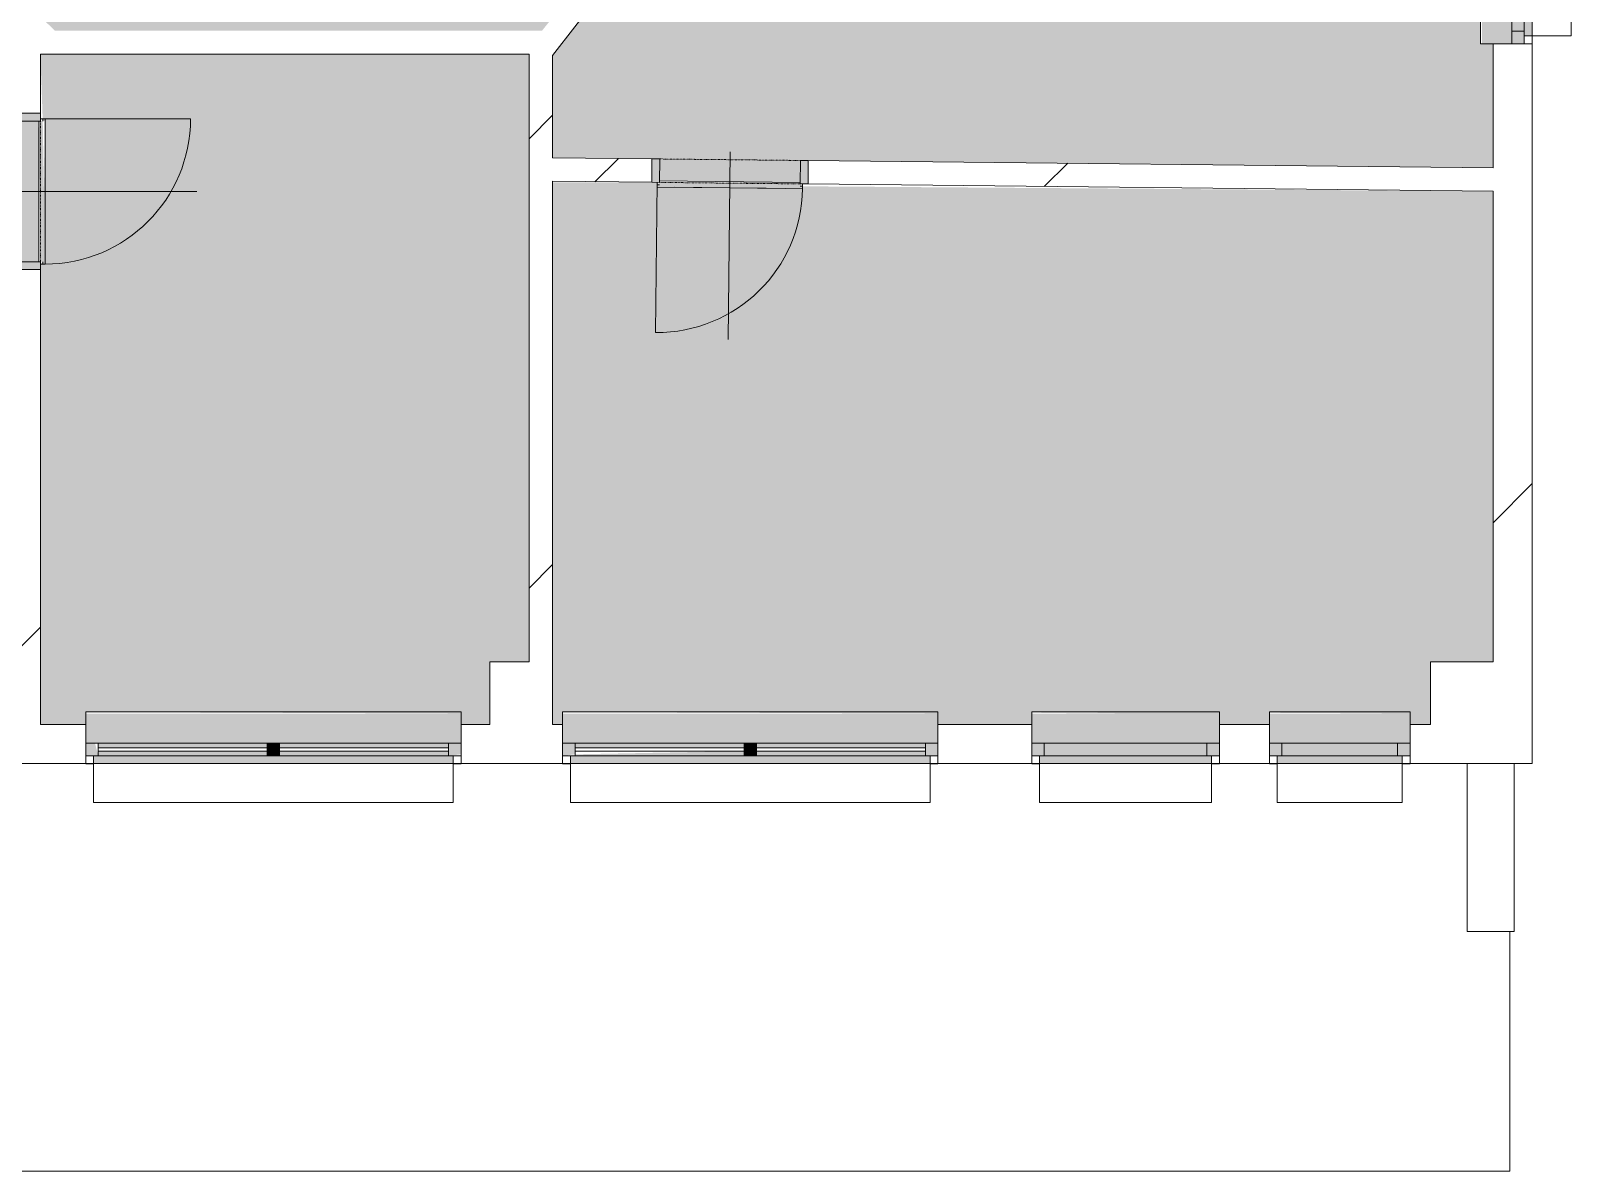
# Model space of a CAD drawing. Header units: millimetres. Extents: x 46521 to 262603, y -45352 to 20466.
# Drawn here: x 215441 to 225293, y -31577 to -24282 of the extents above; entities that cross this region are included whole.
import ezdxf

# ---------------------------------------------------------------- set-up
doc = ezdxf.new("R2010")
doc.units = ezdxf.units.MM
doc.linetypes.add('Čerchovaná se dvěma tečkami', pattern=[2.59, 1, -0.53, 0, -0.53, 0, -0.53])
for name, color, linetype, lineweight in [('A-DETL-THIN', 151, 'Continuous', 13), ('A-DOOR', 31, 'Continuous', 13), ('A-DOOR-FRAM', 31, 'Continuous', 9), ('A-FLOR', 192, 'Continuous', 13), ('A-GENM', 13, 'Continuous', 13), ('A-GLAZ', 151, 'Continuous', 13), ('A-WALL', 113, 'Continuous', 13), ('A-WALL-PATT', 111, 'Continuous', 9), ('Q-SPCQ', 91, 'Continuous', 13), ('S-COLS', 52, 'Continuous', 13)]:
    doc.layers.add(name, color=color, linetype=linetype, lineweight=lineweight)
pattern_1 = [(45, (128653, 0), (-7184.2, 7184.2), []), (45, (131527, -3e-12), (-7184.2, 7184.2), []), (45, (137274, -7e-12), (-4310.5, 10057.9), [4064, -2032, 67.06, -1964.94])]
pattern_2 = [(45, (128653, 0), (-7184.2, 7184.2), []), (45, (131527, 0), (-7184.2, 7184.2), []), (45, (137274, 0), (-4310.5, 10057.9), [4064, -2032, 67.06, -1964.94])]

# ---------------------------------------------------------------- blocks, each defined once
blk = doc.blocks.new('OKNO_1k_nadsvetlik - OKNO_1k_nadsvetlik_1500x1800-1969463-Mapka _ závislý 15')
at = {"layer": 'A-GLAZ', "lineweight": 9}
h = blk.add_hatch(color=256, dxfattribs=at)
h.paths.add_polyline_path([(-750, 5), (-750, -75), (-670, -75), (-670, 5)])
h.paths.add_polyline_path([(670, -75), (750, -75), (750, 5), (670, 5)])
blk.add_hatch(color=256, dxfattribs=at).paths.add_polyline_path([(670, 5), (-670, 5), (-670, -75), (670, -75)])
for p, q in [((-750, 5), (-670, 5)), ((670, 5), (-670, 5)), ((-670, 5), (-670, -75)), ((670, 5), (750, 5)), ((670, -75), (670, 5)), ((-750, -75), (-700, -75)), ((-670, -75), (-750, -75)), ((-700, -75), (-700, -125)), ((-670, -75), (670, -75)), ((750, -75), (670, -75)), ((700, -75), (750, -75)), ((700, -125), (700, -75)), ((-700, -126), (-750, -126)), ((750, -126), (700, -126))]:
    blk.add_line(p, q, dxfattribs=at)
blk = doc.blocks.new('parapet s nosem_vnitní - parapet s nosem_vnitní-1280316-Mapka _ závislý 15')
at = {"layer": 'A-GENM', "lineweight": 9}
for points in [[(-750, 197.1), (-750, 190), (-750, 198.7)], [(-750, 190), (-750, 0), (750, 0), (750, 190)]]:
    blk.add_hatch(color=151, dxfattribs=at).paths.add_polyline_path(points)
for p, q in [((750, 200), (-750, 200)), ((-750, 200), (-750, 190)), ((750, 200), (-750, 200)), ((750, 190), (750, 200)), ((-750, 120), (-750, 190)), ((750, 190), (750, 120))]:
    blk.add_line(p, q, dxfattribs=at)
blk = doc.blocks.new('parapet_ext - parapet_ext-1802102-Mapka _ závislý 15')
at = {"layer": 'Q-SPCQ', "lineweight": 9}
blk.add_hatch(color=151, dxfattribs=at).paths.add_polyline_path([(-700, 0), (-700, -50), (700, -50), (700, 0), (-670, 0)])
for p, q in [((-700, -300), (-700, -51)), ((700, -51), (700, -300)), ((700, -300), (-700, -300))]:
    blk.add_line(p, q, dxfattribs=at)
blk = doc.blocks.new('OKNO_2k_nadsvetlik - OKNO_2k_nadsvetlik 2400 x 1850-1972488-Mapka _ závislý 15')
at = {"layer": 'A-GLAZ', "lineweight": 9}
h = blk.add_hatch(color=256, dxfattribs=at)
h.paths.add_polyline_path([(1140.8, 75), (1120, 75), (1140.8, -5), (1200, -5), (1200, 75)])
h.paths.add_polyline_path([(-1120, 75), (-1200, 65.8), (-1200, -5), (-1120, -5), (-1120, 65.8)])
h = blk.add_hatch(color=256, dxfattribs=at)
h.paths.add_polyline_path([(1120, 75), (40, 75), (40, 45), (1120, 45)])
h.paths.add_polyline_path([(-1120, 75), (-1120, 45), (-40, 45), (-40, 75), (-913.2, 75)])
h.paths.add_polyline_path([(-1120, 25), (-1120, -5), (-40, -5), (-40, 25), (-913.2, 25)])
h.paths.add_polyline_path([(40, 25), (40, -5), (1120, -5), (1120, 25)])
blk.add_hatch(color=256, dxfattribs=at).paths.add_polyline_path([(-40, -5), (40, -5), (40, 75), (-40, 75)])
for p, q in [((-1150, 126), (-1200, 126)), ((-1150, 75), (-1150, 125)), ((1200, 126), (1150, 126)), ((1150, 125), (1150, 75)), ((-1200, 75), (-1150, 75)), ((-1120, 75), (-1200, 75)), ((-1120, -5), (-1120, 75)), ((-40, 75), (-1120, 75)), ((-40, 45), (-1120, 45)), ((-1120, 45), (-1120, 25)), ((-1120, 25), (-40, 25)), ((40, 75), (-40, 75)), ((-40, 75), (-40, -5)), ((-40, 25), (-40, 45)), ((1120, 75), (40, 75)), ((40, -5), (40, 75)), ((1120, 45), (40, 45)), ((40, 45), (40, 25)), ((40, 25), (1120, 25)), ((1200, 75), (1120, 75)), ((1120, 75), (1120, -5)), ((1120, 25), (1120, 45)), ((1150, 75), (1200, 75)), ((-1200, -5), (-1120, -5)), ((-1120, -5), (-40, -5)), ((-40, -5), (40, -5)), ((40, -5), (1120, -5)), ((1120, -5), (1200, -5))]:
    blk.add_line(p, q, dxfattribs=at)
blk = doc.blocks.new('parapet s nosem_vnitní - parapet s nosem_vnitní-V103-Mapka _ závislý 15')
at = {"layer": 'A-GENM', "lineweight": 9}
blk.add_hatch(color=151, dxfattribs=at).paths.add_polyline_path([(40, 0), (-1200, 0), (-1200, -190), (1200, -190), (1200, 0), (294.8, 0)])
for p, q in [((-1200, -190), (-1200, -120)), ((-1200, -190), (-1200, -200)), ((1200, -120), (1200, -190)), ((1200, -200), (1200, -190)), ((-1200, -200), (1200, -200)), ((-1200, -200), (1200, -200))]:
    blk.add_line(p, q, dxfattribs=at)
blk = doc.blocks.new('parapet_ext - parapet_ext-1801991-Mapka _ závislý 15')
at = {"layer": 'Q-SPCQ', "lineweight": 9}
blk.add_hatch(color=151, dxfattribs=at).paths.add_polyline_path([(-1150, 50), (-1150, 0), (1150, 0), (1150, 50), (-1120, 50)])
for p, q in [((-1150, 51), (-1150, 300)), ((-1150, 300), (1150, 300)), ((1150, 300), (1150, 51))]:
    blk.add_line(p, q, dxfattribs=at)
blk = doc.blocks.new('OKNO_2k_nadsvetlik - OKNO_2k_nadsvetlik 2400 x 1850-V104-Mapka _ závislý 15')
at = {"layer": 'A-GLAZ', "lineweight": 9}
h = blk.add_hatch(color=256, dxfattribs=at)
h.paths.add_polyline_path([(-1120, 75), (-1200, 75), (-1200, -5), (-1120, -5)])
h.paths.add_polyline_path([(1200, 75), (1120, 65.8), (1120, -5), (1200, -5), (1200, 65.8)])
h = blk.add_hatch(color=256, dxfattribs=at)
h.paths.add_polyline_path([(40, 75), (40, 45), (1120, 65.8), (1109.8, 75), (82.7, 75)])
h.paths.add_polyline_path([(-40, 75), (-1120, 75), (-1120, 45), (-40, 45)])
h.paths.add_polyline_path([(1120, 25), (40, 25), (40, -5), (1120, -5)])
h.paths.add_polyline_path([(-1120, 25), (-1120, -5), (-40, -5), (-40, 25)])
blk.add_hatch(color=256, dxfattribs=at).paths.add_polyline_path([(-40, -5), (40, -5), (40, 75), (-40, 75)])
for p, q in [((-1150, 126), (-1200, 126)), ((-1150, 75), (-1150, 125)), ((1200, 126), (1150, 126)), ((1150, 125), (1150, 75)), ((-1200, 75), (-1150, 75)), ((-1120, 75), (-1200, 75)), ((-1120, -5), (-1120, 75)), ((-40, 75), (-1120, 75)), ((-40, 45), (-1120, 45)), ((-1120, 45), (-1120, 25)), ((-1120, 25), (-40, 25)), ((40, 75), (-40, 75)), ((-40, 75), (-40, -5)), ((-40, 25), (-40, 45)), ((1120, 75), (40, 75)), ((40, -5), (40, 75)), ((1120, 45), (40, 45)), ((40, 45), (40, 25)), ((40, 25), (1120, 25)), ((1200, 75), (1120, 75)), ((1120, 75), (1120, -5)), ((1120, 25), (1120, 45)), ((1150, 75), (1200, 75)), ((-1200, -5), (-1120, -5)), ((-1120, -5), (-40, -5)), ((-40, -5), (40, -5)), ((40, -5), (1120, -5)), ((1120, -5), (1200, -5))]:
    blk.add_line(p, q, dxfattribs=at)
blk = doc.blocks.new('OKNO_1k_nadsvetlik - OKNO_1k_nadsvetlik_900 x 1850-1969447-Mapka _ závislý 15')
at = {"layer": 'A-GLAZ', "lineweight": 9}
h = blk.add_hatch(color=256, dxfattribs=at)
h.paths.add_polyline_path([(450, 75), (370, 75), (370, -5), (450, -5)])
h.paths.add_polyline_path([(-450, 75), (-450, -5), (-370, -5), (-370, 75)])
blk.add_hatch(color=256, dxfattribs=at).paths.add_polyline_path([(-370, 75), (-370, -5), (370, -5), (370, 75), (-255.3, 75)])
for p, q in [((-400, 126), (-450, 126)), ((-400, 75), (-400, 125)), ((450, 126), (400, 126)), ((400, 125), (400, 75)), ((-450, 75), (-400, 75)), ((-370, 75), (-450, 75)), ((370, 75), (-370, 75)), ((-370, 75), (-370, -5)), ((450, 75), (370, 75)), ((370, -5), (370, 75)), ((400, 75), (450, 75)), ((-450, -5), (-370, -5)), ((-370, -5), (370, -5)), ((370, -5), (450, -5))]:
    blk.add_line(p, q, dxfattribs=at)
blk = doc.blocks.new('parapet s nosem_vnitní - parapet s nosem_vnitní-V105-Mapka _ závislý 15')
at = {"layer": 'A-GENM', "lineweight": 9}
for points in [[(-255.3, 0), (-450, 0), (-450, -190), (450, -190), (450, 0), (370, 0)], [(-450, -190), (-450, -195), (-255.3, -190)]]:
    blk.add_hatch(color=151, dxfattribs=at).paths.add_polyline_path(points)
for p, q in [((-450, -190), (-450, -120)), ((-450, -190), (-450, -200)), ((450, -120), (450, -190)), ((450, -200), (450, -190)), ((-450, -200), (450, -200)), ((-450, -200), (450, -200))]:
    blk.add_line(p, q, dxfattribs=at)
blk = doc.blocks.new('parapet_ext - parapet_ext-V106-Mapka _ závislý 15')
at = {"layer": 'Q-SPCQ', "lineweight": 9}
blk.add_hatch(color=151, dxfattribs=at).paths.add_polyline_path([(-370, 50), (-400, 50), (-400, 0), (400, 0), (400, 50), (-255.3, 50)])
for p, q in [((-400, 51), (-400, 300)), ((-400, 300), (400, 300)), ((400, 300), (400, 51))]:
    blk.add_line(p, q, dxfattribs=at)
blk = doc.blocks.new('OKNO_1k_nadsvetlik - OKNO_1k_nadsvetlik_1200 x 1850-V107-Mapka _ závislý 15')
at = {"layer": 'A-GLAZ', "lineweight": 9}
h = blk.add_hatch(color=256, dxfattribs=at)
h.paths.add_polyline_path([(520, 75), (520, -5), (600, -5), (600, 75)])
h.paths.add_polyline_path([(-600, 75), (-600, -5), (-520, -5), (-520, 75)])
blk.add_hatch(color=256, dxfattribs=at).paths.add_polyline_path([(-520, 75), (-520, -5), (520, -5), (520, 75), (428.7, 75)])
for p, q in [((-550, 126), (-600, 126)), ((-550, 75), (-550, 125)), ((600, 126), (550, 126)), ((550, 125), (550, 75)), ((-600, 75), (-550, 75)), ((-520, 75), (-600, 75)), ((520, 75), (-520, 75)), ((-520, 75), (-520, -5)), ((600, 75), (520, 75)), ((520, -5), (520, 75)), ((550, 75), (600, 75)), ((-600, -5), (-520, -5)), ((-520, -5), (520, -5)), ((520, -5), (600, -5))]:
    blk.add_line(p, q, dxfattribs=at)
blk = doc.blocks.new('parapet s nosem_vnitní - parapet s nosem_vnitní-V108-Mapka _ závislý 15')
at = {"layer": 'A-GENM', "lineweight": 9}
for points in [[(600, 0), (-600, 0), (-600, -190), (600, -190), (600, -120)], [(-600, -190), (-600, -197.1), (428.7, -190)]]:
    blk.add_hatch(color=151, dxfattribs=at).paths.add_polyline_path(points)
for p, q in [((-600, -190), (-600, -120)), ((-600, -190), (-600, -200)), ((600, -120), (600, -190)), ((600, -200), (600, -190)), ((-600, -200), (600, -200)), ((-600, -200), (600, -200))]:
    blk.add_line(p, q, dxfattribs=at)
blk = doc.blocks.new('parapet_ext - parapet_ext-V102-Mapka _ závislý 15')
at = {"layer": 'Q-SPCQ', "lineweight": 9}
blk.add_hatch(color=151, dxfattribs=at).paths.add_polyline_path([(-520, 50), (-550, 50), (-550, 0), (550, 0), (550, 50), (-183.1, 50)])
for p, q in [((-550, 51), (-550, 300)), ((-550, 300), (550, 300)), ((550, 300), (550, 51))]:
    blk.add_line(p, q, dxfattribs=at)
blk = doc.blocks.new('DVERE_1k_oblozka - DD03_01_900x1970_koupelna-V136-Mapka _ závislý 15')
at = {"layer": 'A-DOOR', "lineweight": 9}
h = blk.add_hatch(color=151, dxfattribs=at)
h.paths.add_polyline_path([(500, -72.1), (500, 77.9), (450, 77.9), (450, -72.1)])
h.paths.add_polyline_path([(-450, -72.1), (-450, 77.9), (-500, 77.9), (-500, -72.1)])
blk.add_hatch(color=151, dxfattribs=at).paths.add_polyline_path([(465, -102.1), (449.9, -62.2), (-450, -72.1), (-465, -102.1)])
for p, q in [((0, 127.9), (0, -1072.1)), ((-500, 77.9), (-450, 77.9)), ((-500, -72.1), (-500, 77.9)), ((-450, 77.9), (-450, -72.1)), ((450, 77.9), (500, 77.9)), ((450, -72.1), (450, 77.9)), ((500, 77.9), (500, -72.1)), ((-450, -72.1), (-500, -72.1)), ((-465, -72.1), (-465, -1032.1)), ((-465, -87.1), (-450, -87.1)), ((-465, -102.1), (-465, -87.1)), ((-450, -87.1), (-465, -87.1)), ((-450, -62.1), (450, -62.1)), ((500, -72.1), (450, -72.1)), ((450, -87.1), (465, -87.1)), ((465, -102.1), (465, -72.1)), ((465, -87.1), (465, -102.1)), ((465, -102.1), (465, -87.1)), ((465, -102.1), (-465, -102.1)), ((355, -102.1), (-355, -102.1))]:
    blk.add_line(p, q, dxfattribs=at)
at = {"layer": 'A-DOOR', "linetype": 'Čerchovaná se dvěma tečkami', "lineweight": 9}
for p, q in [((-450, 77.9), (450, 77.9)), ((-450, -72.1), (450, -72.1))]:
    blk.add_line(p, q, dxfattribs=at)
at = {"layer": 'A-DOOR', "lineweight": 9}
blk.add_arc((-465, -102.1), 930, 270, 0, dxfattribs=at)
at = {"layer": 'A-DOOR-FRAM'}
for p, q in [((-500, 77.9), (-450, 77.9)), ((-450, 77.9), (-450, -72.1)), ((450, -72.1), (450, 77.9)), ((500, 77.9), (450, 77.9)), ((-450, -72.1), (-500, -72.1)), ((450, -72.1), (500, -72.1))]:
    blk.add_line(p, q, dxfattribs=at)
blk = doc.blocks.new('DVERE_1k_oblozka - DD03_01_900x1970_koupelna-V137-Mapka _ závislý 15')
at = {"layer": 'A-DOOR', "lineweight": 9}
blk.add_hatch(color=151, dxfattribs=at).paths.add_polyline_path([(465, 102.1), (-450, 87.1), (-450, 62.1), (450, 72.1), (450, 87.1)])
h = blk.add_hatch(color=151, dxfattribs=at)
h.paths.add_polyline_path([(500, -77.9), (500, 72.1), (450, 72.1), (450, -77.9)])
h.paths.add_polyline_path([(-450, 72.1), (-500, 72.1), (-500, -77.9), (-450, -77.9)])
for p, q in [((-465, 72.1), (-465, 1032.1)), ((0, -127.9), (0, 1072.1)), ((465, 102.1), (-465, 102.1)), ((-465, 102.1), (-465, 87.1)), ((355, 102.1), (-355, 102.1)), ((465, 87.1), (465, 102.1)), ((465, 102.1), (465, 72.1)), ((-450, 72.1), (-500, 72.1)), ((-500, 72.1), (-500, -77.9)), ((-465, 87.1), (-450, 87.1)), ((-450, -77.9), (-450, 72.1)), ((-450, 62.1), (450, 62.1)), ((450, 87.1), (465, 87.1)), ((500, 72.1), (450, 72.1)), ((450, 72.1), (450, -77.9)), ((500, -77.9), (500, 72.1)), ((-500, -77.9), (-450, -77.9)), ((450, -77.9), (500, -77.9))]:
    blk.add_line(p, q, dxfattribs=at)
at = {"layer": 'A-DOOR', "linetype": 'Čerchovaná se dvěma tečkami', "lineweight": 9}
for p, q in [((-450, 72.1), (450, 72.1)), ((-450, -77.9), (450, -77.9))]:
    blk.add_line(p, q, dxfattribs=at)
at = {"layer": 'A-DOOR', "lineweight": 9}
blk.add_arc((-465, 102.1), 930, 360, 90, dxfattribs=at)
at = {"layer": 'A-DOOR-FRAM'}
for p, q in [((-450, 72.1), (-500, 72.1)), ((-450, -77.9), (-450, 72.1)), ((450, 72.1), (450, -77.9)), ((450, 72.1), (500, 72.1)), ((-500, -77.9), (-450, -77.9)), ((500, -77.9), (450, -77.9))]:
    blk.add_line(p, q, dxfattribs=at)

msp = doc.modelspace()

# ---------------------------------------------------------------- hatches: boundary and pattern name
at = {"layer": 'A-FLOR'}
h = msp.add_hatch(color=151, dxfattribs=at)
h.paths.add_polyline_path([(199083, -30076.6), (199083, -29899.5), (200283, -29906.6), (200283, -30076.6), (200392.8, -30076.6), (200392.8, -29535.6), (200792.8, -29535.6), (200792.8, -24894.3), (200002.8, -24909.3), (200000.6, -24924.3), (199202.8, -24909.3), (199187.8, -24894.3), (198592.8, -24894.3), (198592.8, -30076.6)])
h.paths.add_polyline_path([(191517.8, -30046.6), (191517.9, -30046.6), (191517.8, -25176.6), (191282.8, -25191.6), (191282.8, -25206.6), (190382.8, -25191.6), (190367.8, -25176.6), (190332.8, -25176.6), (190320.2, -25176.6), (188504.1, -26629.6), (188543.7, -30046.6), (188902.8, -30046.6), (188902.8, -29896.9), (191302.8, -29906.6), (191302.8, -30046.6)])
h.paths.add_polyline_path([(182902.8, -30046.6), (182902.8, -29901.6), (183802.8, -29906.6), (183802.8, -30046.6), (184102.8, -30046.6), (184102.8, -29899.5), (185302.8, -29906.6), (185302.8, -30046.6), (185603.7, -30046.6), (185603.7, -23684), (184886.2, -23708.3), (184881, -23718.2), (183981, -23703.2), (183980.9, -23693.3), (182814.6, -23700), (182814.6, -23970), (182394.6, -23970), (182394.6, -24139.3), (182473.2, -24139.3), (182464.6, -25639.3), (182394.6, -25639.3), (182394.6, -29535.6), (182794.6, -29535.6), (182813.2, -30046.6)])
h.paths.add_polyline_path([(191902.8, -30046.6), (191902.8, -29896.9), (194302.8, -29906.6), (194302.8, -30046.6), (194647.5, -30045.5), (194647.5, -26754.6), (192910.4, -25176.6), (192812.8, -25191.6), (192812.8, -25206.6), (191912.8, -25191.6), (191897.8, -25176.6), (191681.3, -25176.6), (191681.3, -30046.6)])
h.paths.add_polyline_path([(185902.8, -30046.6), (185902.8, -29896.9), (188302.8, -29906.6), (188302.8, -30046.6), (188393.4, -30046.6), (188353.3, -26558.1), (190142.3, -25126.8), (189944.1, -24954.6), (189923.5, -24943.5), (189319.5, -24295.7), (189319.1, -24274.5), (188731.6, -23666.1), (185753.7, -23699.3), (185753.7, -30046.6)])
h.paths.add_polyline_path([(194797.5, -30046.6), (194892.8, -30045.5), (194892.8, -29846.9), (198492.8, -29846.9), (198492.8, -23686.6), (194413, -23686.6), (193861.1, -24289.8), (193851.1, -24311.6), (193224.5, -24936.1), (193205, -24937.4), (193061.3, -25101.6), (194797.5, -26688.5), (194797.5, -30045.5)])
h.paths.add_polyline_path([(224262.8, -28719.3), (224392.8, -28719.3), (224392.8, -28319.3), (224792.8, -28319.3), (224792.8, -25308.2), (220362.3, -25276.5), (220376.8, -25291.4), (219462, -25266.7), (219446.9, -25251.5), (218777.8, -25251.7), (218777.8, -28719.3), (218842.8, -28719.3), (218842.8, -28639.6), (221242.8, -28649.3), (221242.8, -28719.3), (221842.8, -28719.3), (221842.8, -28642.2), (223042.8, -28649.3), (223042.8, -28719.3), (223362.8, -28719.3), (223362.8, -28644.3), (224262.8, -28649.3)])
h.paths.add_polyline_path([(208577.8, -22429.3), (208552.8, -22429.3), (208552.8, -21979.3), (208972.8, -21979.3), (208972.8, -22284.3), (209357.8, -22269.3), (209357.8, -22254.3), (210157.8, -22269.3), (210172.8, -22284.3), (211203.1, -22269.3), (211203.1, -22254.3), (212003.1, -22269.3), (212018.1, -22284.3), (212783.1, -22284.3), (212783.1, -22534.3), (213798, -22556.9), (214005.4, -22735.1), (214027.1, -22735.1), (214655, -23358), (214655, -23378.8), (215596.6, -24281.8), (218710.5, -24281.8), (219494.9, -23303), (219605.5, -23360.3), (220122.4, -22668.2), (220034.1, -22582.1), (220185, -22354.9), (220191.7, -21754.2), (220281.7, -21754.2), (220281.7, -20955.1), (220200.6, -20954.2), (220201.1, -20379.5), (220167.4, -20379.1), (220167.4, -19225.7), (220142.4, -19225.7), (220142.4, -19175.3), (220067.6, -19175.3), (220052.6, -18955.3), (220037.6, -18955.3), (220052.6, -18355.3), (220067.6, -18340.3), (220067.6, -17238.3), (217119, -17238.3), (217118.6, -17408.3), (216093, -17408.3), (216093, -17535.4), (214893, -17528.3), (214893, -17408.3), (214654.7, -17408.3), (214679.5, -20310.9), (213892.9, -20303.3), (213892.9, -20200.9), (213092.9, -20200.9), (213092.9, -20310.9), (209689.9, -20332), (208443, -20358), (208443, -20188), (208253, -20188), (208253, -20098), (207453, -20098), (207453, -20188), (206413, -20188), (206413, -18222.8), (206280, -18222.8), (206280, -17238.3), (204028.4, -17238.3), (204043.4, -17851.9), (204058.4, -17851.9), (204043.4, -18651.9), (204028.4, -18666.9), (204043.4, -19775.4), (204058.4, -19775.4), (204043.4, -20375.4), (204028.4, -20390.4), (204028.4, -20656.9), (201925.6, -20656.9), (201925.6, -20280.9), (201776.7, -20295.9), (201776.7, -20310.9), (201176.7, -20295.9), (201161.7, -20280.9), (200762.6, -20280.9), (200762.6, -21508.2), (200116.5, -21529.8), (200109.9, -21538.2), (199509.9, -21523.2), (199494.9, -21508.2), (197786.5, -21529.8), (197794.9, -21538.2), (197179.9, -21523.2), (197164.9, -21508.2), (197029.9, -21529.8), (197029.9, -21748.2), (196166.1, -21748.2), (196166.1, -21658.2), (195266.1, -21658.2), (195266.1, -21748.2), (192076, -21748.2), (190453.7, -20300.6), (190453.7, -18728.2), (190180.6, -18728.2), (190180.6, -18805.2), (188980.6, -18798.2), (188980.6, -18728.2), (188903.7, -18728.2), (188903.7, -20625.8), (188813.7, -20625.8), (188813.7, -21425.8), (188903.7, -21425.8), (188903.7, -21715.8), (183983.7, -21715.8), (183980.9, -22135.8), (182394.6, -22135.8), (182394.6, -22265.8), (182154.6, -22265.8), (182165.6, -23165.8), (182394.6, -23165.8), (182400.6, -23552.4), (183980.1, -23543.6), (183983.7, -23683.3), (184880.8, -23678.2), (184881, -23538.2), (186775.3, -23527.3), (186775.3, -23362.9), (186999.3, -23361.6), (187000.4, -23526), (188794.9, -23515.7), (190254, -25026.6), (192921, -25015.6), (194349.3, -23536.6), (198292.8, -23536.6), (198292.8, -23166.6), (198592.8, -23166.6), (198592.8, -24794.3), (200792.8, -24794.3), (200792.8, -23937.5), (200393.1, -23937.5), (200393.1, -23527.5), (201990.3, -23527.4), (201990.3, -22376.5), (205630.3, -22376.5), (205630.7, -21816.5), (206690.3, -21816.5), (206683.5, -23436.6), (206251.5, -23436.6), (206251.5, -23536.6), (207163.6, -23553.1), (207163.6, -23643), (207962.2, -23643), (207963.5, -23566.6), (208577.8, -23566.6), (208577.8, -22434.3)])
h.paths.add_polyline_path([(212377.8, -28719.3), (212377.8, -28319.3), (212777.8, -28342.4), (212777.8, -28719.3), (212892.8, -28719.3), (212892.8, -28639.6), (215292.8, -28649.3), (215292.8, -28719.3), (215352.8, -28719.3), (215352.8, -25759.3), (215492.8, -25759.3), (215488.2, -24859.3), (215352.8, -24859.3), (215352.8, -24281.8), (215379.9, -24281.8), (214540.8, -23477.1), (214628.8, -23367.5), (213988.1, -22753.1), (213891.2, -22854.1), (213714.1, -22684.3), (212383.1, -22684.3), (212383.1, -22434.3), (212003.1, -22434.3), (212003.1, -22294.3), (211203.1, -22294.3), (211203.1, -22434.3), (210157.8, -22434.3), (210157.8, -22294.3), (209357.8, -22294.3), (209357.8, -22434.3), (208677.8, -22434.3), (208677.8, -28589.6), (212252.8, -28599.3), (212252.8, -28719.3)])
h.paths.add_polyline_path([(218192.8, -28719.3), (218377.8, -28719.3), (218377.8, -28319.3), (218627.8, -28319.3), (218627.8, -24431.8), (215502.8, -24431.8), (215517.8, -24859.3), (215532.8, -24859.3), (215517.8, -25759.3), (215502.8, -25774.3), (215502.8, -28719.3), (215792.8, -28719.3), (215792.8, -28639.6), (218192.8, -28649.3)])
h.paths.add_polyline_path([(206852.8, -28719.3), (206852.8, -28642.2), (208052.8, -28649.3), (208052.8, -28719.3), (208577.8, -28719.3), (208577.8, -23677.1), (207961.9, -23682.1), (207976.3, -23696.9), (207161.6, -23668), (207146.4, -23652.8), (206781.5, -23652.2), (206781.5, -23956.6), (206353.3, -23956.6), (206342.8, -26071.5), (206342.8, -28319.3), (206742.8, -28342.4), (206742.8, -28719.3)])
h.paths.add_polyline_path([(220362.3, -25251.2), (220363.7, -25111.2), (224792.8, -25158.2), (224792.8, -24364.3), (224714.2, -24364.3), (224722.8, -22864.3), (224792.8, -22864.3), (224792.8, -22472.9), (220349.9, -22420.6), (220174.8, -22682.2), (220176.9, -22691.6), (219599.4, -23401.6), (219583.2, -23405.3), (218777.8, -24439.5), (218777.8, -25094.4), (219463.8, -25101.7), (219463.8, -25241.7), (220362.2, -25251.2)])
h.paths.add_polyline_path([(201052.8, -25069.3), (201052.8, -24889.3), (206242.8, -24889.3), (206240.7, -23646.6), (200893.1, -23646.6), (200893.1, -24889.3), (201043.1, -24894.3), (201050, -25019.3)])
h.paths.add_polyline_path([(218710.5, -22689.3), (218392.8, -22689.3), (218392.8, -22289.3), (218792.8, -22289.3), (218777.8, -22689.3)])
h.paths.add_polyline_path([(220349.9, -22420.6), (220349.6, -22388.8), (220336.8, -22401)])
h.paths.add_polyline_path([(224792.8, -22322.9), (224792.8, -20426.5), (223275.7, -20479.4), (220306.2, -20443), (220321.5, -20949.7), (220330.5, -20955.5), (220306.7, -21755.5), (220291.5, -21770.6), (220291.1, -22269.9), (224377.5, -22318)])
h.paths.add_polyline_path([(196929.9, -21648.2), (196929.9, -18728.2), (196150.6, -18728.2), (196150.6, -18805.2), (194950.6, -18798.2), (194950.6, -18728.2), (194789.9, -18728.2), (194789.9, -19128.2), (194389.9, -19128.2), (194389.9, -18728.2), (194050.6, -18728.2), (194050.6, -18805.2), (192850.6, -18798.2), (192850.6, -18728.2), (191950.6, -18728.2), (191950.6, -18805.2), (190750.6, -18798.2), (190750.6, -18728.2), (190603.7, -18728.2), (190603.7, -20233.4), (192133.2, -21598.2), (194921.1, -21618.2), (194921.1, -21648.2), (195266.1, -21633.2), (195266.1, -21618.2), (196166.1, -21633.2), (196181.1, -21648.2), (196216.1, -21648.2)])
h.paths.add_polyline_path([(187103.7, -21565.8), (188803.7, -21565.4), (188788.7, -21425.8), (188773.7, -21425.8), (188788.7, -20625.8), (188803.7, -20610.8), (188803.7, -18728.2), (187103.7, -18728.2), (187103.7, -20311.1), (187128.7, -20311.1), (187128.7, -20411.9), (187103.7, -20411.9), (187103.7, -21565.4)])
h.paths.add_polyline_path([(197779.9, -21498.2), (197794.9, -21408.2), (198579.9, -21408.2), (198579.9, -19988.2), (197779.9, -20003.2), (197779.9, -20018.2), (197179.9, -20003.2), (197164.9, -19988.2), (197029.9, -20003.2), (197029.9, -21408.2), (197179.9, -21408.2), (197179.9, -21498.2), (197365.7, -21498.2)])
h.paths.add_polyline_path([(199509.9, -21498.2), (200109.9, -21498.2), (200109.9, -21408.2), (200254.9, -21408.2), (200242.4, -19988.2), (200109.9, -20003.2), (200109.9, -20018.2), (199509.9, -20003.2), (199494.9, -19988.2), (198679.9, -19988.2), (198679.9, -21408.2), (199509.9, -21408.2)])
h.paths.add_polyline_path([(200502.6, -21408.2), (200682.3, -21408.2), (200662.6, -20280.9), (200354.9, -20280.9), (200354.9, -21408.2), (200463.1, -21408.2)])
h.paths.add_polyline_path([(203191.3, -20556.9), (203928.4, -20556.9), (203928.4, -20375.4), (204018.4, -20375.4), (204018.4, -19775.4), (203928.4, -19775.4), (203928.4, -19336.9), (202930.6, -19336.9), (202945.6, -19791.9), (202960.6, -19791.9), (202945.6, -20391.9), (202930.6, -20402), (202930.6, -20556.9)])
h.paths.add_polyline_path([(202025.6, -20556.9), (202830.6, -20556.9), (202830.6, -20391.9), (202920.6, -20391.9), (202920.6, -19791.9), (202830.6, -19791.9), (202830.6, -19336.9), (202025.6, -19336.9), (202025.6, -20441.9)])
h.paths.add_polyline_path([(223275.7, -20379.4), (224792.8, -20315.3), (223079.6, -20329.1), (223103.1, -20377.3)])
h.paths.add_polyline_path([(201670.9, -20270.9), (201776.7, -20270.9), (201776.7, -20180.9), (201925.6, -20180.9), (201925.6, -19236.9), (202335.6, -19236.9), (202335.6, -17626.9), (200367.8, -17626.9), (200396.3, -18867.5), (201027.8, -18867.5), (201042.8, -20180.9), (201176.7, -20180.9), (201176.7, -20270.9), (201473.8, -20270.9)])
h.paths.add_polyline_path([(208763, -20231.3), (210689.2, -20190.9), (210689.2, -17408.3), (210404.7, -17408.3), (210404.7, -17535.4), (209204.7, -17528.3), (209204.7, -17408.3), (208604.7, -17408.3), (208604.7, -17535.4), (207404.7, -17528.3), (207404.7, -17408.3), (206903, -17408.3), (206903, -20088), (207453, -20073), (207453, -20058), (208253, -20073), (208268, -20088), (208763, -20088), (208763, -20191)])
h.paths.add_polyline_path([(213042.9, -20190.9), (213092.9, -20175.9), (213092.9, -20160.9), (213892.9, -20175.9), (213907.9, -20190.9), (214319.2, -20190.9), (214320.2, -20053.3), (214503.2, -20051.2), (214479.7, -17408.3), (214263, -17408.3), (214263, -17535.4), (213063, -17528.3), (213063, -17408.3), (212213, -17408.3), (212213, -17535.4), (211013, -17528.3), (211013, -17408.3), (210789.2, -17408.3), (210789.2, -20190.9), (212773.5, -20190.9)])
h.paths.add_polyline_path([(200862.1, -20180.9), (200927.8, -20180.9), (200927.8, -18967.5), (200172.9, -18967.5), (200172.9, -18728.2), (199942.6, -18733.3), (199942.6, -18805.2), (198792.6, -18798.2), (198792.6, -18728.2), (198679.9, -18728.2), (198679.9, -19888.2), (200354.9, -19888.2), (200354.9, -20180.9), (200762.6, -20180.9)])
h.paths.add_polyline_path([(197179.9, -19888.2), (198429.9, -19888.2), (198429.9, -18728.2), (198250.6, -18728.2), (198250.6, -18805.2), (197050.6, -18798.2), (197029.9, -19888.2), (197149.9, -19888.2)])
h.paths.add_polyline_path([(202930.6, -19236.9), (203928.4, -19236.9), (203928.4, -18651.9), (204018.4, -18651.9), (204018.4, -17851.9), (203928.4, -17851.9), (203928.4, -17626.9), (202435.6, -17626.9), (202435.6, -19236.9), (202830.6, -19236.9)])
h.paths.add_polyline_path([(187003.7, -19113.6), (187003.7, -19071.9), (185041.5, -19113.6), (185900.6, -19113.6)])
h.paths.add_polyline_path([(182770, -19113.6), (182770, -18911.6), (187003.7, -18871.9), (187003.7, -18728.2), (182394.6, -18728.2), (182400.6, -19113.6)])
h.paths.add_polyline_path([(220167.4, -18955.3), (220167.4, -18355.3), (220077.6, -18355.3), (220077.6, -18955.3)])
h.paths.add_polyline_path([(223828, -17927.7), (224792.8, -17927.7), (224792.8, -17488.3), (220167.6, -17488.3), (220167.6, -17927.7), (223628, -17927.7)])
h.paths.add_polyline_path([(218379, -17888.3), (218379, -17488.3), (218779, -17488.3), (218779, -17888.3)])
h.paths.add_polyline_path([(212742.3, -17888.3), (212342.3, -17888.3), (212342.3, -17488.3), (212742.3, -17488.3), (212742.3, -17672.4)])
h.paths.add_polyline_path([(203928.4, -17526.9), (203928.4, -17238.3), (200366, -17251.3), (200367.8, -17526.9), (202435.6, -17526.9)])
at = {"layer": 'A-WALL-PATT'}
h = msp.add_hatch(dxfattribs=at)
h.set_pattern_fill('FP_30', color=256, angle=45, style=0, pattern_type=2)
h.set_pattern_definition(pattern_1)
h.paths.add_polyline_path([(225017.8, -28719.3), (225042.8, -28719.3), (225042.8, -24364.3), (224792.8, -24364.3), (224792.8, -28719.3), (224866.3, -28719.3)])
h.paths.add_polyline_path([(224792.8, -22864.3), (225042.8, -22864.3), (225042.8, -17238.3), (224792.8, -17238.3), (224792.8, -22472.9)])
h = msp.add_hatch(dxfattribs=at)
h.set_pattern_fill('FP_62', color=256, angle=45, style=0, pattern_type=2)
h.set_pattern_definition([(7.091, (128653, 0), (-1254.2, 10082.3), []), (7.091, (130920, -1766), (-1254.2, 10082.3), []), (7.091, (135455, -5297), (2778.7, 10584), [4064, -2032, 67.06, -1964.94])])
h.paths.add_polyline_path([(218777.8, -24439.5), (219546.6, -23423.8), (219442, -23342.4), (218710.5, -24281.8), (218777.8, -24281.8), (218777.8, -24317.4)])
h.paths.add_polyline_path([(220183.1, -22634.9), (220349.9, -22420.6), (220285.2, -22338.7), (220246.9, -22308.8), (220078.6, -22553.4), (220174.8, -22628.3)])
h = msp.add_hatch(dxfattribs=at)
h.set_pattern_fill('FP_61', color=256, angle=45, style=0, pattern_type=2)
h.set_pattern_definition([(1.199, (128653, 0), (-212.6, 10157.8), []), (1.199, (130727, -1989), (-212.6, 10157.8), []), (1.199, (134875, -5967), (3850.5, 10242.8), [4064, -2032, 67.06, -1964.94])])
h.paths.add_polyline_path([(215427.8, -24281.8), (215596.6, -24281.8), (214680.7, -23403.4), (214576.9, -23511.7), (215379.9, -24281.8)])
h.paths.add_polyline_path([(213855.1, -22819.5), (213958.9, -22711.3), (213907, -22684.3), (213714.1, -22684.3), (213822.4, -22788.2)])
h = msp.add_hatch(dxfattribs=at)
h.set_pattern_fill('FP_30', color=256, angle=45, style=0, pattern_type=2)
h.set_pattern_definition(pattern_1)
h.paths.add_polyline_path([(215352.8, -28719.3), (215502.8, -28719.3), (215502.8, -25809.3), (215352.8, -25809.3), (215352.8, -28342.4)])
h.paths.add_polyline_path([(215352.8, -24809.3), (215502.8, -24809.3), (215488.2, -24281.8), (215352.8, -24281.8), (215352.8, -24431.8)])
h = msp.add_hatch(dxfattribs=at)
h.set_pattern_fill('FP_30', color=256, angle=45, style=0, pattern_type=2)
h.set_pattern_definition(pattern_1)
h.paths.add_polyline_path([(218627.8, -24431.8), (218627.8, -24281.8), (215502.8, -24281.8), (215502.8, -24431.8), (217906, -24431.8)])
h = msp.add_hatch(dxfattribs=at)
h.set_pattern_fill('FP_30', color=256, angle=45, style=0, pattern_type=2)
h.set_pattern_definition(pattern_1)
h.paths.add_polyline_path([(218627.8, -28319.3), (218777.8, -28319.3), (218777.8, -24281.8), (218627.8, -24281.8), (218627.8, -27672.7)])
h = msp.add_hatch(dxfattribs=at)
h.set_pattern_fill('FP_63', color=256, angle=45, style=0, pattern_type=2)
h.set_pattern_definition([(44.393, (128653, 0), (-7107.6, 7260), []), (44.393, (131527, -30), (-7107.6, 7260), []), (44.393, (137274, -91), (-4203.7, 10103), [4064, -2032, 67.06, -1964.94])])
h.paths.add_polyline_path([(224792.8, -25308.2), (224792.8, -25158.2), (220413.7, -25111.7), (220413.7, -25261.7), (224676.5, -25306.9)])
h.paths.add_polyline_path([(219412.2, -25251.1), (219412.2, -25101.1), (218777.8, -25101.7), (218777.8, -25244.4)])
h = msp.add_hatch(dxfattribs=at)
h.set_pattern_fill('FP_30', color=256, angle=45, style=0, pattern_type=2)
h.set_pattern_definition(pattern_1)
h.paths.add_polyline_path([(225042.8, -28969.3), (225042.8, -28719.3), (224262.8, -28719.3), (224262.8, -28969.3), (224927.8, -28969.3)])
h.paths.add_polyline_path([(206852.8, -28969.3), (206852.8, -28719.3), (206342.8, -28719.3), (206342.8, -28969.3)])
h.paths.add_polyline_path([(208577.8, -28969.3), (208652.8, -28969.3), (208652.8, -28719.3), (208052.8, -28719.3), (208052.8, -28969.3)])
h.paths.add_polyline_path([(212527.8, -28969.3), (212892.8, -28969.3), (212892.8, -28719.3), (212252.8, -28719.3), (212252.8, -28969.3)])
h.paths.add_polyline_path([(223042.8, -28969.3), (223362.8, -28969.3), (223362.8, -28719.3), (223042.8, -28719.3)])
h.paths.add_polyline_path([(215352.8, -28969.3), (215792.8, -28969.3), (215792.8, -28719.3), (215292.8, -28719.3), (215292.8, -28969.3)])
h.paths.add_polyline_path([(221842.8, -28969.3), (221842.8, -28719.3), (221242.8, -28719.3), (221242.8, -28969.3)])
h.paths.add_polyline_path([(218842.8, -28969.3), (218842.8, -28719.3), (218192.8, -28719.3), (218192.8, -28969.3)])
h = msp.add_hatch(dxfattribs=at)
h.set_pattern_fill('FP_30', color=256, angle=45, style=0, pattern_type=2)
h.set_pattern_definition(pattern_1)
h.paths.add_polyline_path([(225043.6, -28969.3), (225042.8, -28719.3), (225042.8, -28969.3)])
h = msp.add_hatch(dxfattribs=at)
h.set_pattern_fill('FP_30', color=256, angle=45, style=0, pattern_type=2)
h.set_pattern_definition(pattern_1)
h.paths.add_polyline_path([(224627.8, -30044.3), (224927.8, -30044.3), (224927.8, -28969.3), (224627.8, -28969.3)])
at = {"layer": 'S-COLS', "lineweight": 9}
h = msp.add_hatch(dxfattribs=at)
h.set_pattern_fill('FP_72', color=256, style=0, pattern_type=2)
h.set_pattern_definition(pattern_2)
h.paths.add_polyline_path([(218627.8, -28719.3), (218777.8, -28719.3), (218777.8, -28319.3), (218377.8, -28342.4), (218377.8, -28719.3)])
h = msp.add_hatch(dxfattribs=at)
h.set_pattern_fill('FP_72', color=256, style=0, pattern_type=2)
h.set_pattern_definition(pattern_2)
h.paths.add_polyline_path([(224792.8, -28719.3), (224792.8, -28319.3), (224392.8, -28342.4), (224392.8, -28719.3)])

# ---------------------------------------------------------------- linework, layer by layer
at = {"layer": 'A-DETL-THIN', "lineweight": 9}
for p, q in [((225042.8, -28969.3), (225042.8, -17142.7)), ((206092.8, -28969.3), (225042.8, -28969.3))]:
    msp.add_line(p, q, dxfattribs=at)
at = {"layer": 'A-FLOR', "lineweight": 9}
for p, q in [((224901.4, -31576.8), (224901.4, -30044.3)), ((212227.8, -31576.8), (224901.4, -31576.8))]:
    msp.add_line(p, q, dxfattribs=at)
at = {"layer": 'A-WALL', "lineweight": 9}
for p, q in [((218777.8, -24439.5), (219560.4, -23434.6)), ((224792.8, -24364.3), (224792.8, -25158.2)), ((225042.8, -24364.3), (224792.8, -24364.3)), ((225042.8, -28719.3), (225042.8, -24364.3)), ((215502.8, -24809.3), (215502.8, -24431.8)), ((215502.8, -24431.8), (218627.8, -24431.8)), ((218627.8, -24431.8), (218627.8, -28319.3)), ((218777.8, -25094.4), (218777.8, -24439.5)), ((219413.8, -25101.1), (218777.8, -25094.4)), ((224792.8, -25158.2), (220413.7, -25111.7)), ((218777.8, -28319.3), (218777.8, -25244.4)), ((218777.8, -25244.4), (219412.2, -25251.1)), ((220412.1, -25261.7), (224792.8, -25308.2)), ((224792.8, -25308.2), (224792.8, -28319.3)), ((215502.8, -28719.3), (215502.8, -25809.3)), ((215792.8, -28719.3), (215502.8, -28719.3)), ((215792.8, -28969.3), (215792.8, -28719.3)), ((218377.8, -28719.3), (218192.8, -28719.3)), ((218192.8, -28719.3), (218192.8, -28969.3)), ((218842.8, -28719.3), (218777.8, -28719.3)), ((218842.8, -28969.3), (218842.8, -28719.3)), ((221842.8, -28719.3), (221242.8, -28719.3)), ((221242.8, -28719.3), (221242.8, -28969.3)), ((221842.8, -28969.3), (221842.8, -28719.3)), ((223362.8, -28719.3), (223042.8, -28719.3)), ((223042.8, -28719.3), (223042.8, -28969.3)), ((223362.8, -28969.3), (223362.8, -28719.3)), ((224392.8, -28719.3), (224262.8, -28719.3)), ((224262.8, -28719.3), (224262.8, -28969.3)), ((225043.6, -28719.3), (225042.8, -28719.3)), ((225043.6, -28969.3), (225043.6, -28719.3)), ((215292.8, -28969.3), (215792.8, -28969.3)), ((218192.8, -28969.3), (218842.8, -28969.3)), ((221242.8, -28969.3), (221842.8, -28969.3)), ((223042.8, -28969.3), (223362.8, -28969.3)), ((224262.8, -28969.3), (224627.8, -28969.3)), ((224627.8, -28969.3), (224627.8, -30044.3)), ((224927.8, -28969.3), (225042.8, -28969.3)), ((224927.8, -30044.3), (224927.8, -28969.3)), ((224627.8, -30044.3), (224927.8, -30044.3))]:
    msp.add_line(p, q, dxfattribs=at)
at = {"layer": 'S-COLS', "lineweight": 9}
for p, q in [((218627.8, -28319.3), (218377.8, -28319.3)), ((218377.8, -28319.3), (218377.8, -28719.3)), ((218777.8, -28719.3), (218777.8, -28319.3)), ((224792.8, -28319.3), (224392.8, -28319.3)), ((224392.8, -28319.3), (224392.8, -28719.3))]:
    msp.add_line(p, q, dxfattribs=at)

# ---------------------------------------------------------------- block references
at = {"layer": 'A-DOOR', "lineweight": 9}
for name, p, rotation in [('DVERE_1k_oblozka - DD03_01_900x1970_koupelna-V137-Mapka _ závislý 15', (215430.7, -25309.3), 269.9999999999999), ('DVERE_1k_oblozka - DD03_01_900x1970_koupelna-V136-Mapka _ závislý 15', (219912.9, -25184.3), 359.3925975847595)]:
    msp.add_blockref(name, p, dxfattribs=dict(at, rotation=rotation))
at = {"layer": 'A-GENM', "lineweight": 9}
for name, p, rotation in [('parapet s nosem_vnitní - parapet s nosem_vnitní-1280316-Mapka _ závislý 15', (224912.8, -23614.3), 90.00000000000017), ('parapet s nosem_vnitní - parapet s nosem_vnitní-V103-Mapka _ závislý 15', (216992.8, -28839.3), 180), ('parapet s nosem_vnitní - parapet s nosem_vnitní-V103-Mapka _ závislý 15', (220042.8, -28839.3), 180), ('parapet s nosem_vnitní - parapet s nosem_vnitní-V108-Mapka _ závislý 15', (222442.8, -28839.3), 180), ('parapet s nosem_vnitní - parapet s nosem_vnitní-V105-Mapka _ závislý 15', (223812.8, -28839.3), 180)]:
    msp.add_blockref(name, p, dxfattribs=dict(at, rotation=rotation))
at = {"layer": 'A-GLAZ', "lineweight": 9}
for name, p, rotation in [('OKNO_1k_nadsvetlik - OKNO_1k_nadsvetlik_1500x1800-1969463-Mapka _ závislý 15', (224917.8, -23614.3), 90.00000000000017), ('OKNO_2k_nadsvetlik - OKNO_2k_nadsvetlik 2400 x 1850-1972488-Mapka _ závislý 15', (216992.8, -28844.3), 180), ('OKNO_2k_nadsvetlik - OKNO_2k_nadsvetlik 2400 x 1850-V104-Mapka _ závislý 15', (220042.8, -28844.3), 180), ('OKNO_1k_nadsvetlik - OKNO_1k_nadsvetlik_1200 x 1850-V107-Mapka _ závislý 15', (222442.8, -28844.3), 180), ('OKNO_1k_nadsvetlik - OKNO_1k_nadsvetlik_900 x 1850-1969447-Mapka _ závislý 15', (223812.8, -28844.3), 180)]:
    msp.add_blockref(name, p, dxfattribs=dict(at, rotation=rotation))
at = {"layer": 'Q-SPCQ', "lineweight": 9}
for name, p, rotation in [('parapet_ext - parapet_ext-1802102-Mapka _ závislý 15', (224992.8, -23614.3), 90.00000000000017), ('parapet_ext - parapet_ext-1801991-Mapka _ závislý 15', (216992.8, -28919.3), 180), ('parapet_ext - parapet_ext-1801991-Mapka _ závislý 15', (220042.8, -28919.3), 180), ('parapet_ext - parapet_ext-V102-Mapka _ závislý 15', (222442.8, -28919.3), 180), ('parapet_ext - parapet_ext-V106-Mapka _ závislý 15', (223812.8, -28919.3), 180)]:
    msp.add_blockref(name, p, dxfattribs=dict(at, rotation=rotation))

doc.saveas('drawing.dxf')
